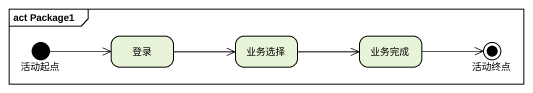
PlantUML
@startuml
mainframe act Package1
hide empty description
state 活动起点 <<start>>
state 登录
state 业务选择
state 业务完成
state 活动终点 <<end>>
活动起点 -right-> 登录
登录 -right-> 业务选择
业务选择 -right-> 业务完成
业务完成 -right-> 活动终点
@enduml
